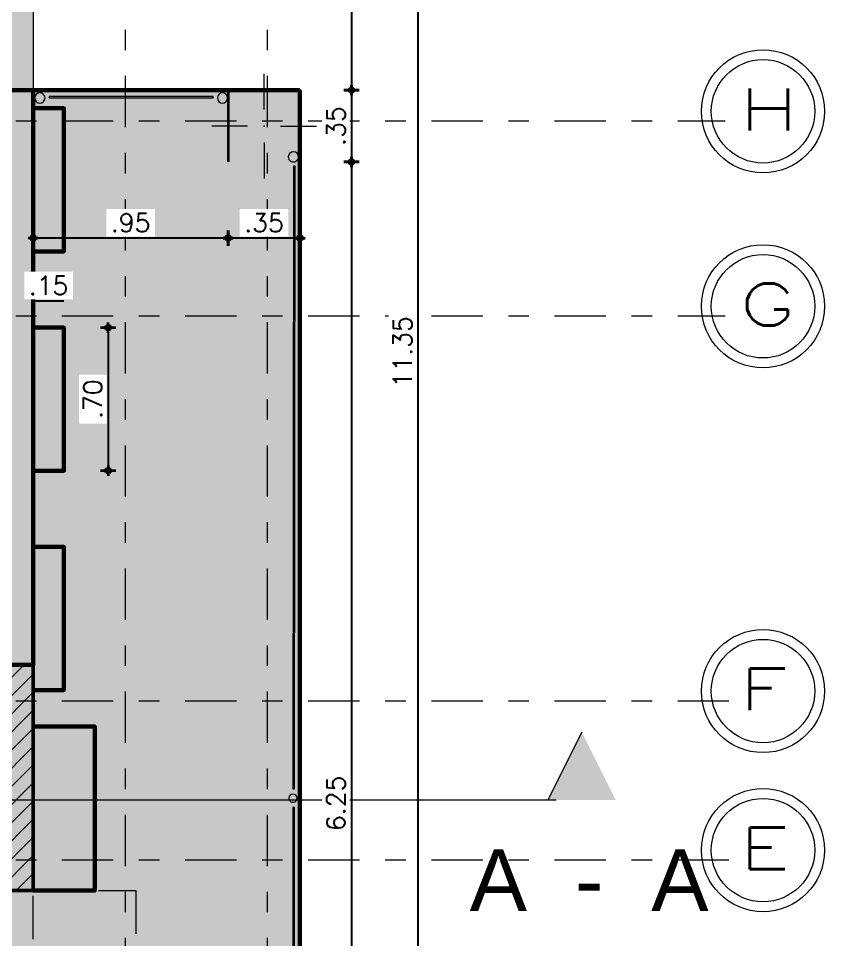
# Model space of a CAD drawing. Header units: metres. Extents: x -50 to 76, y -61 to 14.
# Drawn here: x 38.333 to 42.262, y -3.989 to 0.5 of the extents above; entities that cross this region are included whole.
import ezdxf

# ---------------------------------------------------------------- set-up
doc = ezdxf.new("R2010")
doc.units = ezdxf.units.M
doc.header["$MEASUREMENT"] = 0
for name, pattern in [('CENTERX2', [4, 2.5, -0.5, 0.5, -0.5]), ('DASHDOT2', [0.5, 0.25, -0.125, 0, -0.125]), ('Línea Oculta', [0.3175, 0.211667, -0.105833]), ('Rayas Pequeñas', [0.282222, 0.141111, -0.141111])]:
    doc.linetypes.add(name, pattern=pattern)
for name, color, linetype, lineweight in [('1 AREAS', 65, 'Continuous', 50), ('1 AREAS HACH', 250, 'Continuous', 9), ('1 COLUMNAS', 1, 'Continuous', 50), ('1 CORTES', 113, 'Continuous', 18), ('1 MUROS', 255, 'Continuous', 60), ('1 PISOS', 252, 'Continuous', 35), ('1 RELLENO COLUMNAS', 225, 'Continuous', 18), ('1 VENTANAS', 2, 'Continuous', 18), ('_TXT1', 7, 'Continuous', 0), ('achurados', 251, 'Continuous', 0), ('COTAS', 251, 'Continuous', 35), ('EJES', 251, 'CENTERX2', 0), ('F-PLANO 3', 81, 'Continuous', 20), ('Nuevo_Estructura - Carga_Pluma_Nº__20', 1, 'Continuous', 0)]:
    doc.layers.add(name, color=color, linetype=linetype, lineweight=lineweight)
for name, color, linetype, lineweight, true_color in [('Interior - Escaleras & Barandillas_Pluma_Nº__91', 171, 'Continuous', 13, 0xaaaaff), ('Nuevo_Estructura - Carga_Pluma_Nº__160', 7, 'Continuous', 20, 0xb4a35c), ('Nuevo_Estructura - Carga_Pluma_Nº__28', 7, 'Continuous', 35, 0xa80f02)]:
    doc.layers.add(name, color=color, linetype=linetype, lineweight=lineweight, true_color=true_color)
doc.styles.add('cotas', font='romans.shx')
doc.styles.add('Estilo_Generado_1', font='arial.ttf')
doc.styles.add('ROMANS', font='romans', dxfattribs={"width": 0.7})
doc.dimstyles.new('COT-50', dxfattribs={"dimscale": 0.5, "dimtxt": 0.18, "dimasz": 0.05, "dimexe": 0.08, "dimexo": 0.1, "dimgap": 0.06, "dimtad": 1, "dimzin": 4, "dimdsep": 46, "dimtxsty": 'cotas', "dimblk1": 'COTA', "dimblk2": 'COTA', "dimsah": 1, "dimcen": 0.09, "dimse1": 1, "dimse2": 1, "dimclrd": 256, "dimclre": 253, "dimclrt": 14, "dimadec": 0, "dimazin": 0, "dimtfac": 1, "dimtix": 1, "dimtmove": 0, "dimatfit": 3, "dimldrblk": 'COTA', "dimfxl": 1, "dimtfill": 1, "dimtfillclr": 256, "dimtolj": 1, "dimtzin": 12, "dimarcsym": 0})

# ---------------------------------------------------------------- blocks, each defined once
blk = doc.blocks.new('Pilar_1', base_point=(11.375, -6.615))
at = {"layer": 'Nuevo_Estructura - Carga_Pluma_Nº__160', "linetype": 'Continuous', "lineweight": 0, "true_color": 0x5a512e}
blk.add_hatch(color=59, dxfattribs=at).paths.add_polyline_path([(11.55, -6.44), (11.2, -6.44), (11.2, -6.79), (11.55, -6.79)])
at = {"layer": 'Nuevo_Estructura - Carga_Pluma_Nº__20', "color": 1, "linetype": 'Continuous', "lineweight": 0}
for p, q in [((11.375, -6.535), (11.375, -6.36)), ((11.295, -6.615), (11.12, -6.615)), ((11.455, -6.615), (11.63, -6.615)), ((11.375, -6.695), (11.375, -6.87))]:
    blk.add_line(p, q, dxfattribs=at)
blk.add_point((11.375, -6.615), dxfattribs=at)
at = {"layer": 'Nuevo_Estructura - Carga_Pluma_Nº__28', "color": 14, "linetype": 'Continuous', "lineweight": 35, "true_color": 0xa80f02, "flags": 128}
blk.add_lwpolyline([(11.55, -6.79), (11.55, -6.44), (11.2, -6.44), (11.2, -6.79)], dxfattribs=at)
blk = doc.blocks.new('*D449')
at = {"layer": 'COTAS', "lineweight": -2, "transparency": 16777216}
blk.add_line((38.4054, -0.877), (38.5554, -0.877), dxfattribs=at)
at = {"layer": 'Defpoints', "color": 0, "transparency": 16777216}
for p in [(38.4054, -0.636), (38.5554, -0.636)]:
    blk.add_point(p, dxfattribs=at)
at = {"layer": 'COTAS', "color": 14, "transparency": 16777216, "insert": (38.4804, -0.802), "char_height": 0.09, "attachment_point": 5, "style": 'cotas', "bg_fill": 3, "box_fill_scale": 1.25, "bg_fill_color": 256, "bg_fill_true_color": 13158600, "bg_fill_transparency": 0}
blk.add_mtext('\\A1;.15', dxfattribs=at)
at = {"layer": 'Defpoints', "color": 0, "transparency": 16777216}
blk.add_point((38.5554, -0.877), dxfattribs=at)
blk = doc.blocks.new('COTA')
for p, q in [((-1, 0), (1, 0)), ((0, 1.5), (0, -1.5))]:
    blk.add_line(p, q)
blk.add_circle((0, 0), 0.5)
blk = doc.blocks.new('*D450')
at = {"layer": 'COTAS', "lineweight": -2, "transparency": 16777216}
blk.add_line((38.7705, -1.032), (38.7705, -1.6796), dxfattribs=at)
at = {"layer": 'Defpoints', "color": 0, "transparency": 16777216}
for p in [(38.5554, -1.007), (38.5554, -1.7046), (38.7705, -1.7046)]:
    blk.add_point(p, dxfattribs=at)
at = {"layer": 'COTAS', "lineweight": -2, "transparency": 16777216, "xscale": 0.025, "yscale": 0.025, "zscale": 0.025}
for p, rotation in [((38.7705, -1.007), 90), ((38.7705, -1.7046), 270)]:
    blk.add_blockref('COTA', p, dxfattribs=dict(at, rotation=rotation))
at = {"layer": 'COTAS', "color": 14, "transparency": 16777216, "insert": (38.6955, -1.3558), "char_height": 0.09, "attachment_point": 5, "rotation": 90, "style": 'cotas', "bg_fill": 3, "box_fill_scale": 1.25, "bg_fill_color": 256, "bg_fill_true_color": 13158600, "bg_fill_transparency": 0}
blk.add_mtext('\\A1;.70', dxfattribs=at)
blk = doc.blocks.new('*D451')
at = {"layer": 'COTAS', "lineweight": -2, "transparency": 16777216}
blk.add_line((39.6804, -0.5708), (39.3804, -0.5708), dxfattribs=at)
at = {"layer": 'Defpoints', "color": 0, "transparency": 16777216}
for p in [(39.3554, -0.2), (39.7054, -0.2), (39.3554, -0.5708)]:
    blk.add_point(p, dxfattribs=at)
at = {"layer": 'COTAS', "lineweight": -2, "transparency": 16777216, "xscale": 0.025, "yscale": 0.025, "zscale": 0.025, "rotation": 180}
blk.add_blockref('COTA', (39.3554, -0.5708), dxfattribs=at)
at = {"layer": 'COTAS', "lineweight": -2, "transparency": 16777216, "xscale": 0.025, "yscale": 0.025, "zscale": 0.025}
blk.add_blockref('COTA', (39.7054, -0.5708), dxfattribs=at)
at = {"layer": 'COTAS', "color": 14, "transparency": 16777216, "insert": (39.5304, -0.4958), "char_height": 0.09, "attachment_point": 5, "style": 'cotas', "bg_fill": 3, "box_fill_scale": 1.25, "bg_fill_color": 256, "bg_fill_true_color": 13158600, "bg_fill_transparency": 0}
blk.add_mtext('\\A1;.35', dxfattribs=at)
blk = doc.blocks.new('*D452')
at = {"layer": 'COTAS', "lineweight": -2, "transparency": 16777216}
blk.add_line((39.3304, -0.5708), (38.4304, -0.5708), dxfattribs=at)
at = {"layer": 'Defpoints', "color": 0, "transparency": 16777216}
for p in [(38.4054, 0.15), (39.3554, 0.15), (38.4054, -0.5708)]:
    blk.add_point(p, dxfattribs=at)
at = {"layer": 'COTAS', "lineweight": -2, "transparency": 16777216, "xscale": 0.025, "yscale": 0.025, "zscale": 0.025, "rotation": 180}
blk.add_blockref('COTA', (38.4054, -0.5708), dxfattribs=at)
at = {"layer": 'COTAS', "lineweight": -2, "transparency": 16777216, "xscale": 0.025, "yscale": 0.025, "zscale": 0.025}
blk.add_blockref('COTA', (39.3554, -0.5708), dxfattribs=at)
at = {"layer": 'COTAS', "color": 14, "transparency": 16777216, "insert": (38.8804, -0.4958), "char_height": 0.09, "attachment_point": 5, "style": 'cotas', "bg_fill": 3, "box_fill_scale": 1.25, "bg_fill_color": 256, "bg_fill_true_color": 13158600, "bg_fill_transparency": 0}
blk.add_mtext('\\A1;.95', dxfattribs=at)
blk = doc.blocks.new('*D574')
at = {"layer": 'COTAS', "lineweight": -2, "transparency": 16777216}
blk.add_line((39.9558, 2.125), (39.9558, 0.175), dxfattribs=at)
at = {"layer": 'Defpoints', "color": 0, "transparency": 16777216}
for p in [(38.4054, 2.15), (38.4054, 0.15), (39.9558, 0.15)]:
    blk.add_point(p, dxfattribs=at)
at = {"layer": 'COTAS', "lineweight": -2, "transparency": 16777216, "xscale": 0.025, "yscale": 0.025, "zscale": 0.025}
for p, rotation in [((39.9558, 2.15), 90), ((39.9558, 0.15), 270)]:
    blk.add_blockref('COTA', p, dxfattribs=dict(at, rotation=rotation))
at = {"layer": 'COTAS', "color": 14, "transparency": 16777216, "insert": (39.8808, 1.15), "char_height": 0.09, "attachment_point": 5, "rotation": 90, "style": 'cotas', "bg_fill": 3, "box_fill_scale": 1.25, "bg_fill_color": 256, "bg_fill_true_color": 13158600, "bg_fill_transparency": 0}
blk.add_mtext('\\A1;2.00', dxfattribs=at)
blk = doc.blocks.new('*D590')
at = {"layer": 'COTAS', "lineweight": -2, "transparency": 16777216}
blk.add_line((39.9558, 0.125), (39.9558, -0.175), dxfattribs=at)
at = {"layer": 'Defpoints', "color": 0, "transparency": 16777216}
for p in [(39.7054, 0.15), (39.7054, -0.2), (39.9558, -0.2)]:
    blk.add_point(p, dxfattribs=at)
at = {"layer": 'COTAS', "lineweight": -2, "transparency": 16777216, "xscale": 0.025, "yscale": 0.025, "zscale": 0.025}
for p, rotation in [((39.9558, 0.15), 90), ((39.9558, -0.2), 270)]:
    blk.add_blockref('COTA', p, dxfattribs=dict(at, rotation=rotation))
at = {"layer": 'COTAS', "color": 14, "transparency": 16777216, "insert": (39.8808, -0.025), "char_height": 0.09, "attachment_point": 5, "rotation": 90, "style": 'cotas', "bg_fill": 3, "box_fill_scale": 1.25, "bg_fill_color": 256, "bg_fill_true_color": 13158600, "bg_fill_transparency": 0}
blk.add_mtext('\\A1;.35', dxfattribs=at)
blk = doc.blocks.new('*D591')
at = {"layer": 'COTAS', "lineweight": -2, "transparency": 16777216}
blk.add_line((39.9558, -0.225), (39.9558, -6.425), dxfattribs=at)
at = {"layer": 'Defpoints', "color": 0, "transparency": 16777216}
for p in [(39.7054, -0.2), (39.7054, -6.45), (39.9558, -6.45)]:
    blk.add_point(p, dxfattribs=at)
at = {"layer": 'COTAS', "lineweight": -2, "transparency": 16777216, "xscale": 0.025, "yscale": 0.025, "zscale": 0.025}
for p, rotation in [((39.9558, -0.2), 90), ((39.9558, -6.45), 270)]:
    blk.add_blockref('COTA', p, dxfattribs=dict(at, rotation=rotation))
at = {"layer": 'COTAS', "color": 14, "transparency": 16777216, "insert": (39.8808, -3.325), "char_height": 0.09, "attachment_point": 5, "rotation": 90, "style": 'cotas', "bg_fill": 3, "box_fill_scale": 1.25, "bg_fill_color": 256, "bg_fill_true_color": 13158600, "bg_fill_transparency": 0}
blk.add_mtext('\\A1;6.25', dxfattribs=at)
blk = doc.blocks.new('*D598')
at = {"layer": 'COTAS', "lineweight": -2, "transparency": 16777216}
blk.add_line((40.2802, 4.525), (40.2802, -6.775), dxfattribs=at)
at = {"layer": 'Defpoints', "color": 0, "transparency": 16777216}
for p in [(39.0054, 4.55), (39.7054, -6.8), (40.2802, -6.8)]:
    blk.add_point(p, dxfattribs=at)
at = {"layer": 'COTAS', "lineweight": -2, "transparency": 16777216, "xscale": 0.025, "yscale": 0.025, "zscale": 0.025}
for p, rotation in [((40.2802, 4.55), 90), ((40.2802, -6.8), 270)]:
    blk.add_blockref('COTA', p, dxfattribs=dict(at, rotation=rotation))
at = {"layer": 'COTAS', "color": 14, "transparency": 16777216, "insert": (40.2052, -1.125), "char_height": 0.09, "attachment_point": 5, "rotation": 90, "style": 'cotas', "bg_fill": 3, "box_fill_scale": 1.25, "bg_fill_color": 256, "bg_fill_true_color": 13158600, "bg_fill_transparency": 0}
blk.add_mtext('\\A1;11.35', dxfattribs=at)

msp = doc.modelspace()

# ---------------------------------------------------------------- hatches: boundary and pattern name
at = {"layer": '1 AREAS HACH'}
h = msp.add_hatch(dxfattribs=at)
h.set_pattern_fill('ANGLE', color=256)
h.set_pattern_definition([(0, (0, 0), (0, 0.275), [0.2, -0.075]), (90, (0, 0), (-0.275, 2e-17), [0.2, -0.075])])
h.paths.add_polyline_path([(28.5554, 2.55), (28.3554, 2.55), (28.3554, 4.75), (28.5554, 4.75), (28.5554, 5.9), (28.2054, 5.9), (28.2054, 5.45), (26.1054, 5.45), (26.1054, 6.7), (21.8054, 6.7), (21.8054, 4.3), (20.2054, 4.3), (20.2054, 4.75), (19.9054, 4.75), (19.9054, -0.15), (22.8054, -0.15), (22.8054, -2.9), (22.9554, -2.9), (26.3554, -2.9), (26.3554, -4.1), (26.9054, -4.1), (26.9054, -4.5), (27.1554, -4.5), (28.8554, -4.5), (28.8554, -5.3), (29.2554, -5.3), (29.2554, -3.95), (29.2054, -3.95), (29.2054, -0.15), (34.2054, -0.15), (34.2054, -5.3), (34.3554, -5.3), (34.3554, -6.8), (39.7054, -6.8), (39.7054, 0.15), (38.4054, 0.15), (38.4054, 2.15), (39.0054, 2.15), (39.0054, 4.55), (38.7054, 4.55), (38.7054, 4.25), (33.1254, 4.25), (33.1254, 4.55), (32.7554, 4.55), (32.7554, 1.4), (28.5554, 1.4)])
at = {"layer": '1 CORTES'}
msp.add_hatch(color=256, dxfattribs=at).paths.add_polyline_path([(40.9136, -3.3086), (41.2436, -3.3086), (41.0786, -2.9786)])
at = {"layer": '1 RELLENO COLUMNAS'}
h = msp.add_hatch(dxfattribs=at)
h.set_pattern_fill('ANSI31', color=256, scale=0.5)
h.paths.add_polyline_path([(19.9054, 3.55), (20.2054, 3.55), (20.2054, 4.75), (19.9054, 4.75)])
h.paths.add_polyline_path([(20.3554, 1.25), (20.3554, 1.6), (19.9054, 1.6027), (19.9054, 1.25)])
h.paths.add_polyline_path([(24.3054, 1.25), (24.3054, 1.5), (23.9554, 1.5), (23.9554, 1.25)])
h.paths.add_polyline_path([(23.9554, 5.15), (24.3054, 5.15), (24.3054, 5.35), (23.9554, 5.35)])
h.paths.add_polyline_path([(22.8054, -2.901), (23.1054, -2.901), (23.1054, -2.601), (22.8054, -2.601)])
h.paths.add_polyline_path([(22.8054, -4.5), (22.9554, -4.5), (22.9554, -4.2), (22.8054, -4.2)])
h.paths.add_polyline_path([(27.3554, -4.1), (26.9054, -4.1), (26.9054, -4.5), (27.3554, -4.5)])
h.paths.add_polyline_path([(27.1554, -2.1), (26.9054, -2.1), (26.9054, -2.9), (27.1554, -2.9)])
h.paths.add_polyline_path([(29.2554, -4.5), (29.2554, -4.2), (29.2554, -3.95), (28.8554, -3.95), (28.8554, -4.1), (28.6554, -4.1), (28.6554, -4.5)])
h.paths.add_polyline_path([(28.8554, -5.3), (29.2554, -5.3), (29.2554, -4.5), (28.8554, -4.5)])
h.paths.add_polyline_path([(29.2554, -7.4), (28.8554, -7.4), (28.8554, -8.75), (29.2554, -8.75)])
h.paths.add_polyline_path([(34.2054, -5.3), (34.5054, -5.3), (34.5054, -3.95), (34.2054, -3.95)])
h.paths.add_polyline_path([(34.2054, -2.4), (34.5054, -2.4), (34.5054, 0.1389), (34.2054, 0.1389)])
h.paths.add_polyline_path([(34.2054, 1.4), (34.2054, 1.25), (34.5054, 1.25), (34.5054, 2.1), (34.2054, 2.1)])
h.paths.add_polyline_path([(33.1254, 4.55), (32.7554, 4.55), (32.7554, 3.9), (33.1254, 3.9)])
h.paths.add_polyline_path([(28.5554, 2.55), (28.2054, 2.55), (28.2054, 1.25), (28.5554, 1.25)])
h.paths.add_polyline_path([(28.5554, 5.9), (28.2054, 5.9), (28.2054, 4.75), (28.5554, 4.75)])
h.paths.add_polyline_path([(39.0054, 3.9), (39.0054, 4.55), (38.7054, 4.55), (38.7054, 3.9)])
h.paths.add_polyline_path([(38.2554, 1.25), (38.4054, 1.25), (38.4054, 2.3), (38.2554, 2.3)])
h.paths.add_polyline_path([(38.0554, -3.75), (38.4054, -3.75), (38.4054, -2.65), (38.0554, -2.65)])

# ---------------------------------------------------------------- linework, layer by layer
at = {"layer": '1 AREAS', "lineweight": 13}
msp.add_lwpolyline([(38.4054, 2.15), (38.4054, 0.15), (39.7054, 0.15), (39.7054, -6.8), (34.3554, -6.8), (34.3554, -5.3), (34.2054, -5.3), (34.2054, -0.15), (29.2054, -0.15), (29.2054, -3.95), (29.2554, -3.95), (29.2554, -5.3), (28.8554, -5.3), (28.8554, -4.5), (27.1554, -4.5)], dxfattribs=at)
at = {"layer": '1 COLUMNAS'}
msp.add_lwpolyline([(38.0554, -3.75), (38.0554, -2.65), (38.4054, -2.65), (38.4054, -3.75)], close=True, dxfattribs=at)
at = {"layer": '1 CORTES'}
for p, q in [((41.0786, -2.9786), (40.9136, -3.3086)), ((18.1259, -3.3086), (40.9543, -3.3086))]:
    msp.add_line(p, q, dxfattribs=at)
at = {"layer": '1 MUROS'}
for p in [(38.4054, 0.15), (39.7054, -6.8)]:
    msp.add_line(p, (39.7054, 0.15), dxfattribs=at)
msp.add_lwpolyline([(38.2554, -2.65), (38.4054, -2.65), (38.4054, 0.15), (38.2554, 0.15)], close=True, dxfattribs=at)
for points in [[(38.4054, 0.0616), (38.5554, 0.0616), (38.5554, -0.636), (38.4054, -0.636)], [(38.4054, -1.007), (38.5554, -1.007), (38.5554, -1.7046), (38.4054, -1.7046)], [(38.4054, -2.0756), (38.5554, -2.0756), (38.5554, -2.7732), (38.4054, -2.7732)], [(38.4054, -2.95), (38.7054, -2.95), (38.7054, -3.75), (38.4054, -3.75)]]:
    msp.add_lwpolyline(points, dxfattribs=at)
at = {"layer": '1 PISOS', "linetype": 'Línea Oculta', "lineweight": 13}
msp.add_lwpolyline([(27.1554, -8.7496), (38.4054, -8.75), (38.4054, -3.75), (38.9054, -3.75), (38.9054, -15.5), (38.4054, -15.5), (38.4054, -10.5), (28.8554, -10.5), (28.8554, -15.5), (27.1554, -15.5047)], close=True, dxfattribs=at)
at = {"layer": '1 VENTANAS'}
msp.add_line((38.4054, 1.25), (38.4054, 0.15), dxfattribs=at)
at = {"layer": 'achurados', "color": 251, "linetype": 'ByBlock'}
for centre in [(41.9616, 0.0469), (41.9616, -0.9031), (41.9616, -2.7781), (41.9616, -3.5531)]:
    msp.add_circle(centre, 0.3, dxfattribs=at)
at = {"layer": 'EJES', "linetype": 'DASHDOT2'}
for p, q in [((38.8554, -10.2308), (38.8554, 7.233)), ((39.5479, -10.2308), (39.5479, 7.233)), ((18.1458, 0), (41.7774, 0)), ((18.1458, -0.95), (41.7774, -0.95)), ((18.1458, -2.825), (41.8403, -2.825)), ((18.1458, -3.6), (41.8674, -3.6))]:
    msp.add_line(p, q, dxfattribs=at)
at = {"layer": 'F-PLANO 3', "color": 1, "linetype": 'ByBlock'}
for centre in [(41.9616, 0.0469), (41.9616, -0.9031), (41.9616, -2.7781), (41.9616, -3.5531)]:
    msp.add_circle(centre, 0.252, dxfattribs=at)
at = {"layer": 'Interior - Escaleras & Barandillas_Pluma_Nº__91', "color": 161, "lineweight": 13, "true_color": 0xaaaaff}
for p, q in [((39.2828, 0.1199), (38.4832, 0.1199)), ((38.4832, 0.1119), (39.2828, 0.1119)), ((39.6734, -0.2199), (39.671, -3.2551)), ((39.679, -3.2551), (39.6814, -0.2199)), ((39.671, -3.3451), (39.6685, -6.3803)), ((39.6765, -6.3803), (39.679, -3.3451))]:
    msp.add_line(p, q, dxfattribs=at)
at = {"layer": 'Interior - Escaleras & Barandillas_Pluma_Nº__91', "color": 161, "linetype": 'Rayas Pequeñas', "lineweight": 13, "true_color": 0xaaaaff}
for p, q in [((38.4832, 0.1199), (38.4832, 0.1119)), ((39.2828, 0.1119), (39.2828, 0.1199)), ((39.6814, -0.2199), (39.6734, -0.2199)), ((39.671, -3.2551), (39.679, -3.2551)), ((39.679, -3.3451), (39.671, -3.3451))]:
    msp.add_line(p, q, dxfattribs=at)
at = {"layer": 'Interior - Escaleras & Barandillas_Pluma_Nº__91', "color": 161, "linetype": 'Continuous', "lineweight": 13, "true_color": 0xaaaaff}
for centre, radius, start, end in [((38.4382, 0.1119), 0.025, 90, 270), ((38.4382, 0.1119), 0.025, 270, 90), ((39.3278, 0.1119), 0.025, 90, 270), ((39.3278, 0.1119), 0.025, 270, 90), ((39.6735, -0.1749), 0.025, 359.9544, 179.9544), ((39.6735, -0.1749), 0.025, 179.9544, 359.9544), ((39.671, -3.3001), 0.02, 359.9544, 179.9544), ((39.671, -3.3001), 0.02, 179.9544, 359.9544)]:
    msp.add_arc(centre, radius, start, end, dxfattribs=at)

# ---------------------------------------------------------------- block references
at = {"layer": '1 COLUMNAS', "color": 14, "lineweight": 35, "true_color": 0xa80f02}
msp.add_blockref('Pilar_1', (39.5304, -0.025), dxfattribs=at)

# ---------------------------------------------------------------- texts
at = {"layer": '1 CORTES', "style": 'Estilo_Generado_1'}
msp.add_text('A  -  A', height=0.3, dxfattribs=at).set_placement((40.5322, -3.8495))
at = {"layer": '_TXT1', "style": 'ROMANS', "width": 1.5}
for s, p in [('H', (41.8456, -0.0467)), ('G', (41.8456, -0.9967)), ('F', (41.8456, -2.8717)), ('E', (41.8456, -3.6467))]:
    msp.add_text(s, height=0.2042, dxfattribs=at).set_placement(p)

# ---------------------------------------------------------------- next in the draw order: dimensions: what is measured, and where the dimension line sits
at = {"layer": 'COTAS'}
for base, p1, p2, picture, middle in [((39.3554, -0.5708), (39.7054, -0.2), (39.3554, -0.2), '*D451', (39.5304, -0.4958)), ((38.5554, -0.877), (38.4054, -0.636), (38.5554, -0.636), '*D449', (38.4804, -0.802))]:
    dim = msp.add_linear_dim(base=base, p1=p1, p2=p2, dimstyle='COT-50', dxfattribs=at)
    dim.commit()
    dim.dimension.update_dxf_attribs({"geometry": picture, "text_midpoint": middle})
dim = msp.add_linear_dim(base=(38.7705, -1.7046), p1=(38.5554, -1.007), p2=(38.5554, -1.7046), angle=90, dimstyle='COT-50', dxfattribs=at)
dim.commit()
dim.dimension.update_dxf_attribs({"geometry": '*D450', "text_midpoint": (38.6955, -1.3558)})

# ---------------------------------------------------------------- next in the draw order: dimensions: what is measured, and where the dimension line sits
dim = msp.add_linear_dim(base=(38.4054, -0.5708), p1=(39.3554, 0.15), p2=(38.4054, 0.15), dimstyle='COT-50', dxfattribs=at)
dim.commit()
dim.dimension.update_dxf_attribs({"geometry": '*D452', "text_midpoint": (38.8804, -0.4958)})

# ---------------------------------------------------------------- next in the draw order: dimensions: what is measured, and where the dimension line sits
dim = msp.add_linear_dim(base=(39.9558, 0.15), p1=(38.4054, 2.15), p2=(38.4054, 0.15), angle=90, dimstyle='COT-50', dxfattribs=at)
dim.commit()
dim.dimension.update_dxf_attribs({"geometry": '*D574', "text_midpoint": (39.8808, 1.15)})

# ---------------------------------------------------------------- next in the draw order: dimensions: what is measured, and where the dimension line sits
dim = msp.add_linear_dim(base=(39.9558, -0.2), p1=(39.7054, 0.15), p2=(39.7054, -0.2), angle=90, dimstyle='COT-50', dxfattribs=at)
dim.commit()
dim.dimension.update_dxf_attribs({"geometry": '*D590', "text_midpoint": (39.8808, -0.025)})

# ---------------------------------------------------------------- next in the draw order: dimensions: what is measured, and where the dimension line sits
dim = msp.add_linear_dim(base=(39.9558, -6.45), p1=(39.7054, -0.2), p2=(39.7054, -6.45), angle=90, dimstyle='COT-50', dxfattribs=at)
dim.commit()
dim.dimension.update_dxf_attribs({"geometry": '*D591', "text_midpoint": (39.8808, -3.325)})

# ---------------------------------------------------------------- next in the draw order: dimensions: what is measured, and where the dimension line sits
dim = msp.add_linear_dim(base=(40.2802, -6.8), p1=(39.0054, 4.55), p2=(39.7054, -6.8), angle=90, dimstyle='COT-50', dxfattribs=at)
dim.commit()
dim.dimension.update_dxf_attribs({"geometry": '*D598', "text_midpoint": (40.2052, -1.125)})

doc.saveas('drawing.dxf')
